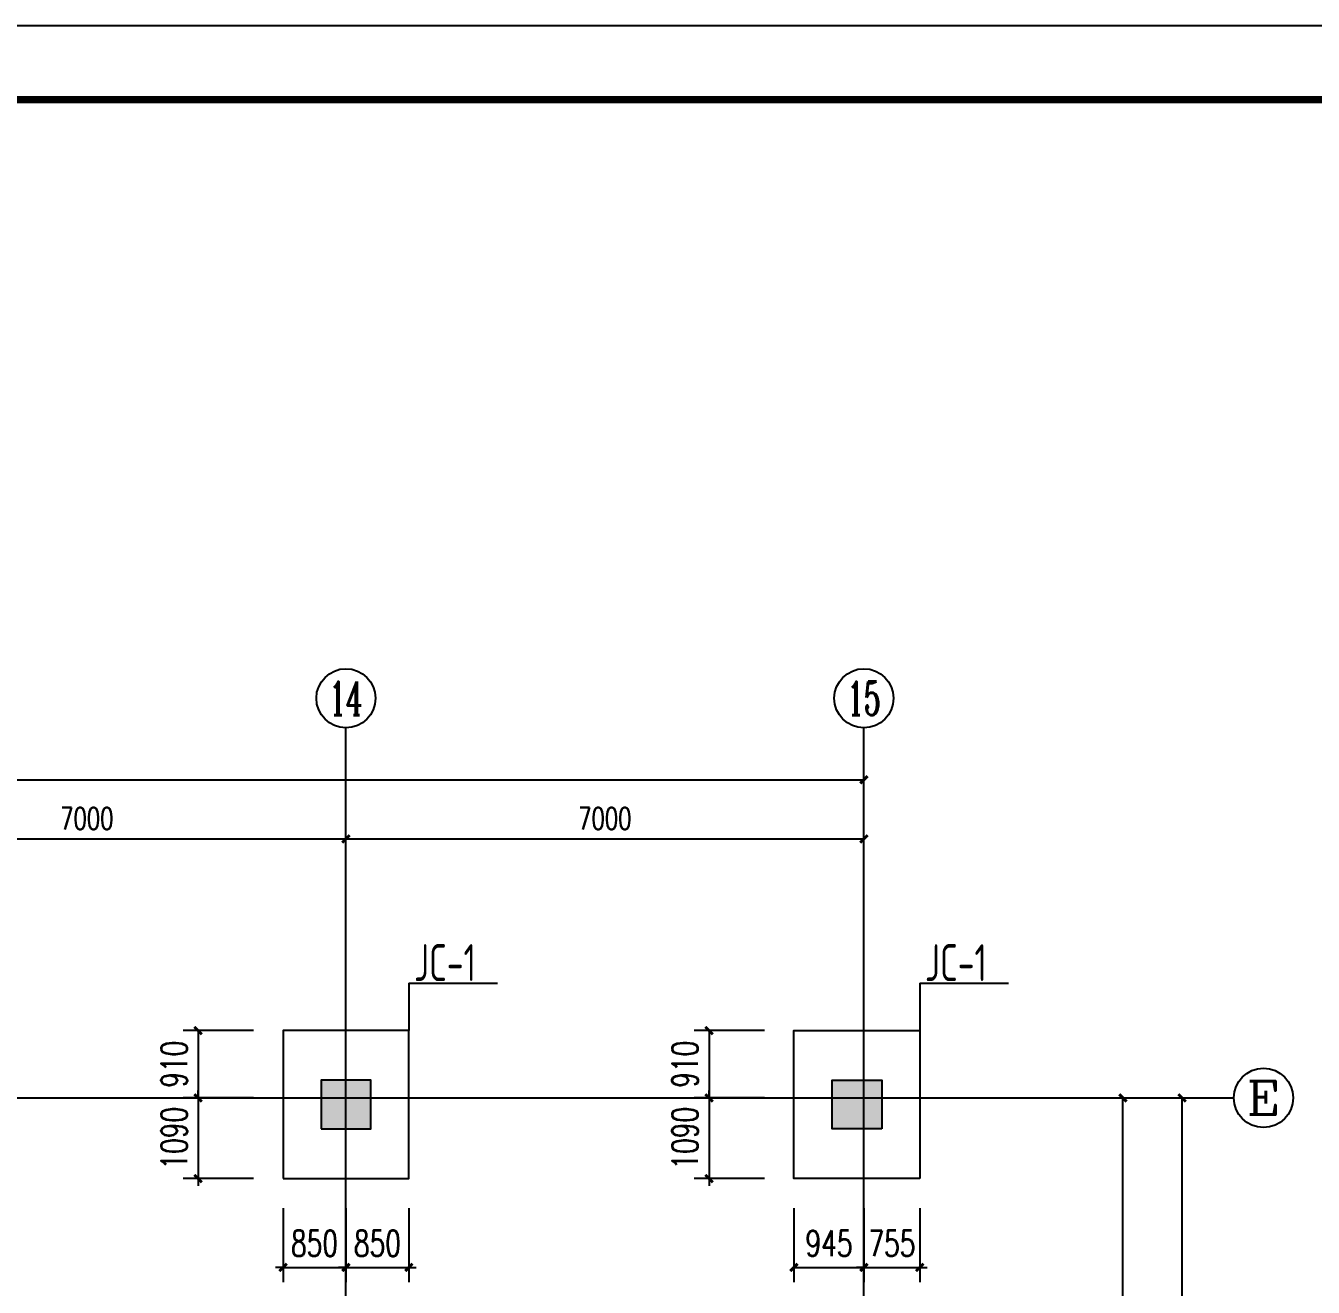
# Model space of a CAD drawing. Extents: x -17471 to 313636, y -71590 to 757901.
# Drawn here: x 286379 to 303779, y 113944 to 130990 of the extents above; entities that cross this region are included whole.
import ezdxf
from ezdxf.enums import TextEntityAlignment as Align

# ---------------------------------------------------------------- set-up
doc = ezdxf.new("R2010")
doc.units = 0
doc.header["$LTSCALE"] = 1000
doc.header["$MEASUREMENT"] = 0
for name, color, linetype in [('10', 7, 'Continuous'), ('AXIS', 3, 'Continuous'), ('AXIS_TEXT', 7, 'Continuous'), ('DOTE', 1, 'Continuous'), ('PUB_DIM', 3, 'Continuous'), ('PUB_TITLE', 4, 'Continuous')]:
    doc.layers.add(name, color=color, linetype=linetype)
doc.layers.add('TEXT', color=7, linetype='Continuous', lineweight=13)
doc.styles.add('_TCH_AXIS', font='COMPLEX', dxfattribs={"bigfont": 'GBCBIG'})
doc.styles.add('_TCH_DIM_T3', font='SIMPLEX', dxfattribs={"width": 0.705882, "bigfont": 'GBCBIG'})
doc.styles.add('COMPLEX', font='COMPLEX')
doc.styles.add('TSSD_REIN', font='Tssdeng.shx', dxfattribs={"width": 0.7, "bigfont": 'hztxt.shx'})
doc.dimstyles.new('_TCH_ARCH&&100', dxfattribs={"dimtxt": 297.5, "dimasz": 100, "dimexe": 250, "dimexo": 300, "dimgap": 126.25, "dimtad": 1, "dimdec": 0, "dimzin": 0, "dimdsep": 46, "dimtxsty": '_TCH_DIM_T3', "dimblk": 'ARCHTICK', "dimcen": 0.09, "dimclrt": 7, "dimazin": 2, "dimtfac": 1, "dimtdec": 0, "dimtix": 1, "dimtmove": 2, "dimatfit": 3, "dimfxl": 0, "dimtolj": 1, "dimtzin": 0, "dimarcsym": 0})
doc.dimstyles.new('_TCH_ARCH&&150', dxfattribs={"dimtxt": 446.25, "dimasz": 150, "dimexe": 375, "dimexo": 450, "dimgap": 189.375, "dimtad": 1, "dimdec": 0, "dimzin": 0, "dimdsep": 46, "dimtxsty": '_TCH_DIM_T3', "dimblk": 'ARCHTICK', "dimcen": 0.09, "dimclrt": 7, "dimazin": 2, "dimtfac": 1, "dimtdec": 0, "dimtix": 1, "dimtmove": 2, "dimatfit": 3, "dimfxl": 0, "dimtolj": 1, "dimtzin": 0, "dimarcsym": 0})

# ---------------------------------------------------------------- blocks, each defined once
blk = doc.blocks.new('_ArchTick')
at = {"color": 0, "linetype": 'ByBlock', "const_width": 0.4}
blk.add_lwpolyline([(-0.5, -0.5), (0.5, 0.5)], dxfattribs=at)
blk = doc.blocks.new('*D136')
at = {"layer": 'Defpoints', "color": 0, "transparency": 16777216}
for p in [(289856, 115412), (290706, 115412), (290706, 114212)]:
    blk.add_point(p, dxfattribs=at)
at = {"layer": 'PUB_DIM', "color": 0, "lineweight": -2, "transparency": 16777216}
for p, q in [((289856, 115012), (289856, 114012)), ((290706, 115012), (290706, 114012)), ((289856, 114212), (289756, 114212)), ((289856, 114212), (290706, 114212)), ((290706, 114212), (290806, 114212))]:
    blk.add_line(p, q, dxfattribs=at)
at = {"layer": 'PUB_DIM', "color": 0, "lineweight": -2, "transparency": 16777216, "xscale": 100, "yscale": 100, "zscale": 100}
blk.add_blockref('_ArchTick', (289856, 114212), dxfattribs=at)
at = {"layer": 'PUB_DIM', "color": 0, "lineweight": -2, "transparency": 16777216, "xscale": 100, "yscale": 100, "zscale": 100, "rotation": 180}
blk.add_blockref('_ArchTick', (290706, 114212), dxfattribs=at)
at = {"layer": 'PUB_DIM', "color": 7, "transparency": 16777216, "insert": (290281, 114537), "char_height": 350, "attachment_point": 5, "style": '_TCH_DIM_T3'}
blk.add_mtext('\\A1;850', dxfattribs=at)
blk = doc.blocks.new('*D137')
at = {"layer": 'Defpoints', "color": 0, "transparency": 16777216}
for p in [(290706, 115412), (291556, 115412), (291556, 114212)]:
    blk.add_point(p, dxfattribs=at)
at = {"layer": 'PUB_DIM', "color": 0, "lineweight": -2, "transparency": 16777216}
for p, q in [((290706, 115012), (290706, 114012)), ((291556, 115012), (291556, 114012)), ((290706, 114212), (290606, 114212)), ((290706, 114212), (291556, 114212)), ((291556, 114212), (291656, 114212))]:
    blk.add_line(p, q, dxfattribs=at)
at = {"layer": 'PUB_DIM', "color": 0, "lineweight": -2, "transparency": 16777216, "xscale": 100, "yscale": 100, "zscale": 100}
blk.add_blockref('_ArchTick', (290706, 114212), dxfattribs=at)
at = {"layer": 'PUB_DIM', "color": 0, "lineweight": -2, "transparency": 16777216, "xscale": 100, "yscale": 100, "zscale": 100, "rotation": 180}
blk.add_blockref('_ArchTick', (291556, 114212), dxfattribs=at)
at = {"layer": 'PUB_DIM', "color": 7, "transparency": 16777216, "insert": (291131, 114537), "char_height": 350, "attachment_point": 5, "style": '_TCH_DIM_T3'}
blk.add_mtext('\\A1;850', dxfattribs=at)
blk = doc.blocks.new('*D138')
at = {"layer": 'Defpoints', "color": 0, "transparency": 16777216}
for p in [(289856, 117412), (288708, 116502), (289856, 116502)]:
    blk.add_point(p, dxfattribs=at)
at = {"layer": 'PUB_DIM', "color": 0, "lineweight": -2, "transparency": 16777216}
for p, q in [((289456, 117412), (288508, 117412)), ((288708, 117412), (288708, 116502)), ((289456, 116502), (288508, 116502))]:
    blk.add_line(p, q, dxfattribs=at)
at = {"layer": 'PUB_DIM', "color": 0, "lineweight": -2, "transparency": 16777216, "xscale": 100, "yscale": 100, "zscale": 100}
for p, rotation in [((288708, 117412), 90), ((288708, 116502), 270)]:
    blk.add_blockref('_ArchTick', p, dxfattribs=dict(at, rotation=rotation))
at = {"layer": 'PUB_DIM', "color": 7, "transparency": 16777216, "insert": (288383, 116957), "char_height": 350, "attachment_point": 5, "rotation": 90, "style": '_TCH_DIM_T3'}
blk.add_mtext('\\A1;910', dxfattribs=at)
blk = doc.blocks.new('*D139')
at = {"layer": 'Defpoints', "color": 0, "transparency": 16777216}
for p in [(289856, 116502), (288708, 115412), (289856, 115412)]:
    blk.add_point(p, dxfattribs=at)
at = {"layer": 'PUB_DIM', "color": 0, "lineweight": -2, "transparency": 16777216}
for p, q in [((288708, 116502), (288708, 116602)), ((289456, 116502), (288508, 116502)), ((288708, 116502), (288708, 115412)), ((289456, 115412), (288508, 115412)), ((288708, 115412), (288708, 115312))]:
    blk.add_line(p, q, dxfattribs=at)
at = {"layer": 'PUB_DIM', "color": 0, "lineweight": -2, "transparency": 16777216, "xscale": 100, "yscale": 100, "zscale": 100}
for p, rotation in [((288708, 116502), 270), ((288708, 115412), 90)]:
    blk.add_blockref('_ArchTick', p, dxfattribs=dict(at, rotation=rotation))
at = {"layer": 'PUB_DIM', "color": 7, "transparency": 16777216, "insert": (288383, 115957), "char_height": 350, "attachment_point": 5, "rotation": 90, "style": '_TCH_DIM_T3'}
blk.add_mtext('\\A1;1090', dxfattribs=at)
blk = doc.blocks.new('*D140')
at = {"layer": 'Defpoints', "color": 0, "transparency": 16777216}
for p in [(296761, 117412), (295613, 116502), (296761, 116502)]:
    blk.add_point(p, dxfattribs=at)
at = {"layer": 'PUB_DIM', "color": 0, "lineweight": -2, "transparency": 16777216}
for p, q in [((296361, 117412), (295413, 117412)), ((295613, 117412), (295613, 116502)), ((296361, 116502), (295413, 116502))]:
    blk.add_line(p, q, dxfattribs=at)
at = {"layer": 'PUB_DIM', "color": 0, "lineweight": -2, "transparency": 16777216, "xscale": 100, "yscale": 100, "zscale": 100}
for p, rotation in [((295613, 117412), 90), ((295613, 116502), 270)]:
    blk.add_blockref('_ArchTick', p, dxfattribs=dict(at, rotation=rotation))
at = {"layer": 'PUB_DIM', "color": 7, "transparency": 16777216, "insert": (295288, 116957), "char_height": 350, "attachment_point": 5, "rotation": 90, "style": '_TCH_DIM_T3'}
blk.add_mtext('\\A1;910', dxfattribs=at)
blk = doc.blocks.new('*D141')
at = {"layer": 'Defpoints', "color": 0, "transparency": 16777216}
for p in [(296761, 116502), (295613, 115412), (296761, 115412)]:
    blk.add_point(p, dxfattribs=at)
at = {"layer": 'PUB_DIM', "color": 0, "lineweight": -2, "transparency": 16777216}
for p, q in [((295613, 116502), (295613, 116602)), ((296361, 116502), (295413, 116502)), ((295613, 116502), (295613, 115412)), ((296361, 115412), (295413, 115412)), ((295613, 115412), (295613, 115312))]:
    blk.add_line(p, q, dxfattribs=at)
at = {"layer": 'PUB_DIM', "color": 0, "lineweight": -2, "transparency": 16777216, "xscale": 100, "yscale": 100, "zscale": 100}
for p, rotation in [((295613, 116502), 270), ((295613, 115412), 90)]:
    blk.add_blockref('_ArchTick', p, dxfattribs=dict(at, rotation=rotation))
at = {"layer": 'PUB_DIM', "color": 7, "transparency": 16777216, "insert": (295288, 115957), "char_height": 350, "attachment_point": 5, "rotation": 90, "style": '_TCH_DIM_T3'}
blk.add_mtext('\\A1;1090', dxfattribs=at)
blk = doc.blocks.new('*D142')
at = {"layer": 'Defpoints', "color": 0, "transparency": 16777216}
for p in [(296761, 115412), (297706, 115412), (297706, 114212)]:
    blk.add_point(p, dxfattribs=at)
at = {"layer": 'PUB_DIM', "color": 0, "lineweight": -2, "transparency": 16777216}
for p, q in [((296761, 115012), (296761, 114012)), ((297706, 115012), (297706, 114012)), ((296761, 114212), (297706, 114212))]:
    blk.add_line(p, q, dxfattribs=at)
at = {"layer": 'PUB_DIM', "color": 0, "lineweight": -2, "transparency": 16777216, "xscale": 100, "yscale": 100, "zscale": 100, "rotation": 180}
blk.add_blockref('_ArchTick', (296761, 114212), dxfattribs=at)
at = {"layer": 'PUB_DIM', "color": 0, "lineweight": -2, "transparency": 16777216, "xscale": 100, "yscale": 100, "zscale": 100}
blk.add_blockref('_ArchTick', (297706, 114212), dxfattribs=at)
at = {"layer": 'PUB_DIM', "color": 7, "transparency": 16777216, "insert": (297234, 114537), "char_height": 350, "attachment_point": 5, "style": '_TCH_DIM_T3'}
blk.add_mtext('\\A1;945', dxfattribs=at)
blk = doc.blocks.new('*D143')
at = {"layer": 'Defpoints', "color": 0, "transparency": 16777216}
for p in [(297706, 115412), (298461, 115412), (298461, 114212)]:
    blk.add_point(p, dxfattribs=at)
at = {"layer": 'PUB_DIM', "color": 0, "lineweight": -2, "transparency": 16777216}
for p, q in [((297706, 115012), (297706, 114012)), ((298461, 115012), (298461, 114012)), ((297706, 114212), (297606, 114212)), ((297706, 114212), (298461, 114212)), ((298461, 114212), (298561, 114212))]:
    blk.add_line(p, q, dxfattribs=at)
at = {"layer": 'PUB_DIM', "color": 0, "lineweight": -2, "transparency": 16777216, "xscale": 100, "yscale": 100, "zscale": 100}
blk.add_blockref('_ArchTick', (297706, 114212), dxfattribs=at)
at = {"layer": 'PUB_DIM', "color": 0, "lineweight": -2, "transparency": 16777216, "xscale": 100, "yscale": 100, "zscale": 100, "rotation": 180}
blk.add_blockref('_ArchTick', (298461, 114212), dxfattribs=at)
at = {"layer": 'PUB_DIM', "color": 7, "transparency": 16777216, "insert": (298084, 114537), "char_height": 350, "attachment_point": 5, "style": '_TCH_DIM_T3'}
blk.add_mtext('\\A1;755', dxfattribs=at)
blk = doc.blocks.new('*D1877')
at = {"layer": 'AXIS', "color": 0, "lineweight": -2, "transparency": 16777216}
for p, q in [((299006, 116502), (301456, 116502)), ((301206, 110242), (301206, 116502)), ((299006, 110242), (301456, 110242))]:
    blk.add_line(p, q, dxfattribs=at)
at = {"layer": 'Defpoints', "color": 0, "transparency": 16777216}
for p in [(298706, 116502), (301206, 116502), (298706, 110242)]:
    blk.add_point(p, dxfattribs=at)
at = {"layer": 'AXIS', "color": 0, "lineweight": -2, "transparency": 16777216, "xscale": 100, "yscale": 100, "zscale": 100}
for p, rotation in [((301206, 116502), 90), ((301206, 110242), 270)]:
    blk.add_blockref('_ArchTick', p, dxfattribs=dict(at, rotation=rotation))
at = {"layer": 'AXIS', "color": 7, "transparency": 16777216, "insert": (300931, 113372), "char_height": 297.5, "attachment_point": 5, "rotation": 90, "style": '_TCH_DIM_T3'}
blk.add_mtext('\\A1;6260', dxfattribs=at)
blk = doc.blocks.new('*D1878')
at = {"layer": 'AXIS', "color": 0, "lineweight": -2, "transparency": 16777216}
for p, q in [((299006, 116502), (302256, 116502)), ((302006, 91982), (302006, 116502)), ((299006, 91982), (302256, 91982))]:
    blk.add_line(p, q, dxfattribs=at)
at = {"layer": 'Defpoints', "color": 0, "transparency": 16777216}
for p in [(298706, 116502), (302006, 116502), (298706, 91982)]:
    blk.add_point(p, dxfattribs=at)
at = {"layer": 'AXIS', "color": 0, "lineweight": -2, "transparency": 16777216, "xscale": 100, "yscale": 100, "zscale": 100}
for p, rotation in [((302006, 116502), 90), ((302006, 91982), 270)]:
    blk.add_blockref('_ArchTick', p, dxfattribs=dict(at, rotation=rotation))
at = {"layer": 'AXIS', "color": 7, "transparency": 16777216, "insert": (301731, 104242), "char_height": 297.5, "attachment_point": 5, "rotation": 90, "style": '_TCH_DIM_T3'}
blk.add_mtext('\\A1;24520', dxfattribs=at)
blk = doc.blocks.new('*D1896')
at = {"layer": 'AXIS', "color": 0, "lineweight": -2, "transparency": 16777216}
for p, q in [((283706, 117802), (283706, 120252)), ((290706, 117802), (290706, 120252)), ((283706, 120002), (290706, 120002))]:
    blk.add_line(p, q, dxfattribs=at)
at = {"layer": 'Defpoints', "color": 0, "transparency": 16777216}
for p in [(290706, 120002), (283706, 117502), (290706, 117502)]:
    blk.add_point(p, dxfattribs=at)
at = {"layer": 'AXIS', "color": 0, "lineweight": -2, "transparency": 16777216, "xscale": 100, "yscale": 100, "zscale": 100, "rotation": 180}
blk.add_blockref('_ArchTick', (283706, 120002), dxfattribs=at)
at = {"layer": 'AXIS', "color": 0, "lineweight": -2, "transparency": 16777216, "xscale": 100, "yscale": 100, "zscale": 100}
blk.add_blockref('_ArchTick', (290706, 120002), dxfattribs=at)
at = {"layer": 'AXIS', "color": 7, "transparency": 16777216, "insert": (287206, 120277), "char_height": 297.5, "attachment_point": 5, "style": '_TCH_DIM_T3'}
blk.add_mtext('\\A1;7000', dxfattribs=at)
blk = doc.blocks.new('*D1897')
at = {"layer": 'AXIS', "color": 0, "lineweight": -2, "transparency": 16777216}
for p, q in [((290706, 117802), (290706, 120252)), ((297706, 117802), (297706, 120252)), ((290706, 120002), (297706, 120002))]:
    blk.add_line(p, q, dxfattribs=at)
at = {"layer": 'Defpoints', "color": 0, "transparency": 16777216}
for p in [(297706, 120002), (290706, 117502), (297706, 117502)]:
    blk.add_point(p, dxfattribs=at)
at = {"layer": 'AXIS', "color": 0, "lineweight": -2, "transparency": 16777216, "xscale": 100, "yscale": 100, "zscale": 100, "rotation": 180}
blk.add_blockref('_ArchTick', (290706, 120002), dxfattribs=at)
at = {"layer": 'AXIS', "color": 0, "lineweight": -2, "transparency": 16777216, "xscale": 100, "yscale": 100, "zscale": 100}
blk.add_blockref('_ArchTick', (297706, 120002), dxfattribs=at)
at = {"layer": 'AXIS', "color": 7, "transparency": 16777216, "insert": (294206, 120277), "char_height": 297.5, "attachment_point": 5, "style": '_TCH_DIM_T3'}
blk.add_mtext('\\A1;7000', dxfattribs=at)
blk = doc.blocks.new('*D1898')
at = {"layer": 'AXIS', "color": 0, "lineweight": -2, "transparency": 16777216}
for p, q in [((199706, 117802), (199706, 121052)), ((297706, 117802), (297706, 121052)), ((199706, 120802), (297706, 120802))]:
    blk.add_line(p, q, dxfattribs=at)
at = {"layer": 'Defpoints', "color": 0, "transparency": 16777216}
for p in [(297706, 120802), (199706, 117502), (297706, 117502)]:
    blk.add_point(p, dxfattribs=at)
at = {"layer": 'AXIS', "color": 0, "lineweight": -2, "transparency": 16777216, "xscale": 100, "yscale": 100, "zscale": 100, "rotation": 180}
blk.add_blockref('_ArchTick', (199706, 120802), dxfattribs=at)
at = {"layer": 'AXIS', "color": 0, "lineweight": -2, "transparency": 16777216, "xscale": 100, "yscale": 100, "zscale": 100}
blk.add_blockref('_ArchTick', (297706, 120802), dxfattribs=at)
at = {"layer": 'AXIS', "color": 7, "transparency": 16777216, "insert": (248706, 121077), "char_height": 297.5, "attachment_point": 5, "style": '_TCH_DIM_T3'}
blk.add_mtext('\\A1;98000', dxfattribs=at)
blk = doc.blocks.new('_AXISO')
blk.add_circle((0, 0), 0.5)
at = {"layer": 'AXIS_TEXT', "style": 'COMPLEX', "width": 1.041667}
blk.add_attdef('A', text='', height=0.56, dxfattribs=at).set_placement((-0.25, -0.28), (0.25, -0.28), align=Align.FIT)

msp = doc.modelspace()

# ---------------------------------------------------------------- hatches: boundary and pattern name
h = msp.add_hatch(color=256)
h.dxf.hatch_style = 1
h.paths.add_polyline_path([(290371.1, 116082.3), (291041.1, 116082.3), (291041.1, 116742.3), (290371.1, 116742.3)])
h = msp.add_hatch(color=256)
h.dxf.hatch_style = 1
h.paths.add_polyline_path([(297946.1, 116082.3), (297276.1, 116082.3), (297276.1, 116742.3), (297946.1, 116742.3)])

# ---------------------------------------------------------------- linework, layer by layer
for points in [[(289856.1, 115412.3), (291556.1, 115412.3), (291556.1, 117412.3), (289856.1, 117412.3)], [(298461.1, 115412.3), (296761.1, 115412.3), (296761.1, 117412.3), (298461.1, 117412.3)], [(290371.1, 116082.3), (291041.1, 116082.3), (291041.1, 116742.3), (290371.1, 116742.3)], [(297946.1, 116082.3), (297276.1, 116082.3), (297276.1, 116742.3), (297946.1, 116742.3)]]:
    msp.add_lwpolyline(points, close=True)
at = {"layer": '10'}
for p, q in [((291556.1, 118054.8), (291556.1, 117412.3)), ((291556.1, 118054.8), (292753.1, 118054.8)), ((298461.1, 118054.8), (298461.1, 117412.3)), ((298461.1, 118054.8), (299658.1, 118054.8))]:
    msp.add_line(p, q, dxfattribs=at)
at = {"layer": 'AXIS'}
for p, q in [((290706.1, 117502.3), (290706.1, 121502.3)), ((297706.1, 117502.3), (297706.1, 121502.3)), ((298706.1, 116502.3), (302706.1, 116502.3))]:
    msp.add_line(p, q, dxfattribs=at)
at = {"layer": 'DOTE'}
for p, q in [((290706.1, 90982.3), (290706.1, 117502.3)), ((297706.1, 90982.3), (297706.1, 117502.3)), ((198706.1, 116502.3), (298706.1, 116502.3))]:
    msp.add_line(p, q, dxfattribs=at)
at = {"layer": 'PUB_TITLE'}
msp.add_lwpolyline([(187535.9, 71590.1), (313635.9, 71590.1), (313635.9, 130990.1), (187535.9, 130990.1)], close=True, dxfattribs=at)
at = {"layer": 'PUB_TITLE', "const_width": 100}
msp.add_lwpolyline([(190035.9, 72590.1), (312635.9, 72590.1), (312635.9, 129990.1), (190035.9, 129990.1)], close=True, dxfattribs=at)

# ---------------------------------------------------------------- block references
at = {"layer": 'AXIS'}
ref = msp.add_blockref('_AXISO', (290706.1, 121902.3), dxfattribs=dict(at, xscale=800, yscale=800, zscale=800))
ref.add_attrib('A', '14', dxfattribs={"layer": 'AXIS_TEXT', "height": 452.55, "style": '_TCH_AXIS', "width": 0.677419}).set_placement((290479.8, 121676), (290932.3, 121676), align=Align.FIT)
ref = msp.add_blockref('_AXISO', (297706.1, 121902.3), dxfattribs=dict(at, xscale=800, yscale=800, zscale=800))
ref.add_attrib('A', '15', dxfattribs={"layer": 'AXIS_TEXT', "height": 452.55, "style": '_TCH_AXIS', "width": 0.724138}).set_placement((297479.8, 121676), (297932.3, 121676), align=Align.FIT)
ref = msp.add_blockref('_AXISO', (303106.1, 116502.3), dxfattribs=dict(at, xscale=800, yscale=800, zscale=800))
ref.add_attrib('A', 'E', dxfattribs={"layer": 'AXIS_TEXT', "height": 452.5, "style": '_TCH_AXIS', "width": 1.3125}).set_placement((302879.8, 116276), (303332.3, 116276), align=Align.FIT)

# ---------------------------------------------------------------- texts
at = {"layer": 'TEXT', "style": 'TSSD_REIN', "width": 0.7}
for p in [(291626.7, 118080.4), (298531.7, 118080.4)]:
    msp.add_text('JC-1', height=500, dxfattribs=at).set_placement(p)

# ---------------------------------------------------------------- dimensions: what is measured, and where the dimension line sits
at = {"layer": 'AXIS'}
for p1, p2, distance, picture, middle in [((199706.1, 117502.3), (297706.1, 117502.3), 3300, '*D1898', (248706.1, 121077.3)), ((283706.1, 117502.3), (290706.1, 117502.3), 2500, '*D1896', (287206.1, 120277.3)), ((290706.1, 117502.3), (297706.1, 117502.3), 2500, '*D1897', (294206.1, 120277.3)), ((298706.1, 110242.3), (298706.1, 116502.3), -2500, '*D1877', (300931.1, 113372.3)), ((298706.1, 91982.3), (298706.1, 116502.3), -3300, '*D1878', (301731.1, 104242.3))]:
    dim = msp.add_aligned_dim(p1=p1, p2=p2, distance=distance, dimstyle='_TCH_ARCH&&100', dxfattribs=at)
    dim.commit()
    dim.dimension.update_dxf_attribs({"geometry": picture, "text_midpoint": middle})
at = {"layer": 'PUB_DIM'}
for base, p1, p2, picture, middle in [((288708.1, 116502.3), (289856.1, 117412.3), (289856.1, 116502.3), '*D138', (288383.1, 116957.3)), ((295613.1, 116502.3), (296761.1, 117412.3), (296761.1, 116502.3), '*D140', (295288.1, 116957.3)), ((288708.1, 115412.3), (289856.1, 116502.3), (289856.1, 115412.3), '*D139', (288383.1, 115957.3)), ((295613.1, 115412.3), (296761.1, 116502.3), (296761.1, 115412.3), '*D141', (295288.1, 115957.3))]:
    dim = msp.add_linear_dim(base=base, p1=p1, p2=p2, angle=270, dimstyle='_TCH_ARCH&&150', override={"dimtxt": 350, "dimasz": 100, "dimexe": 200, "dimexo": 400, "dimgap": 150}, dxfattribs=at)
    dim.commit()
    dim.dimension.update_dxf_attribs({"geometry": picture, "text_midpoint": middle})
for base, p1, p2, picture, middle in [((290706.1, 114212.3), (289856.1, 115412.3), (290706.1, 115412.3), '*D136', (290281.1, 114537.3)), ((291556.1, 114212.3), (290706.1, 115412.3), (291556.1, 115412.3), '*D137', (291131.1, 114537.3)), ((297706.1, 114212.3), (296761.1, 115412.3), (297706.1, 115412.3), '*D142', (297233.6, 114537.3)), ((298461.1, 114212.3), (297706.1, 115412.3), (298461.1, 115412.3), '*D143', (298083.6, 114537.3))]:
    dim = msp.add_linear_dim(base=base, p1=p1, p2=p2, dimstyle='_TCH_ARCH&&150', override={"dimtxt": 350, "dimasz": 100, "dimexe": 200, "dimexo": 400, "dimgap": 150}, dxfattribs=at)
    dim.commit()
    dim.dimension.update_dxf_attribs({"geometry": picture, "text_midpoint": middle})

doc.saveas('drawing.dxf')
